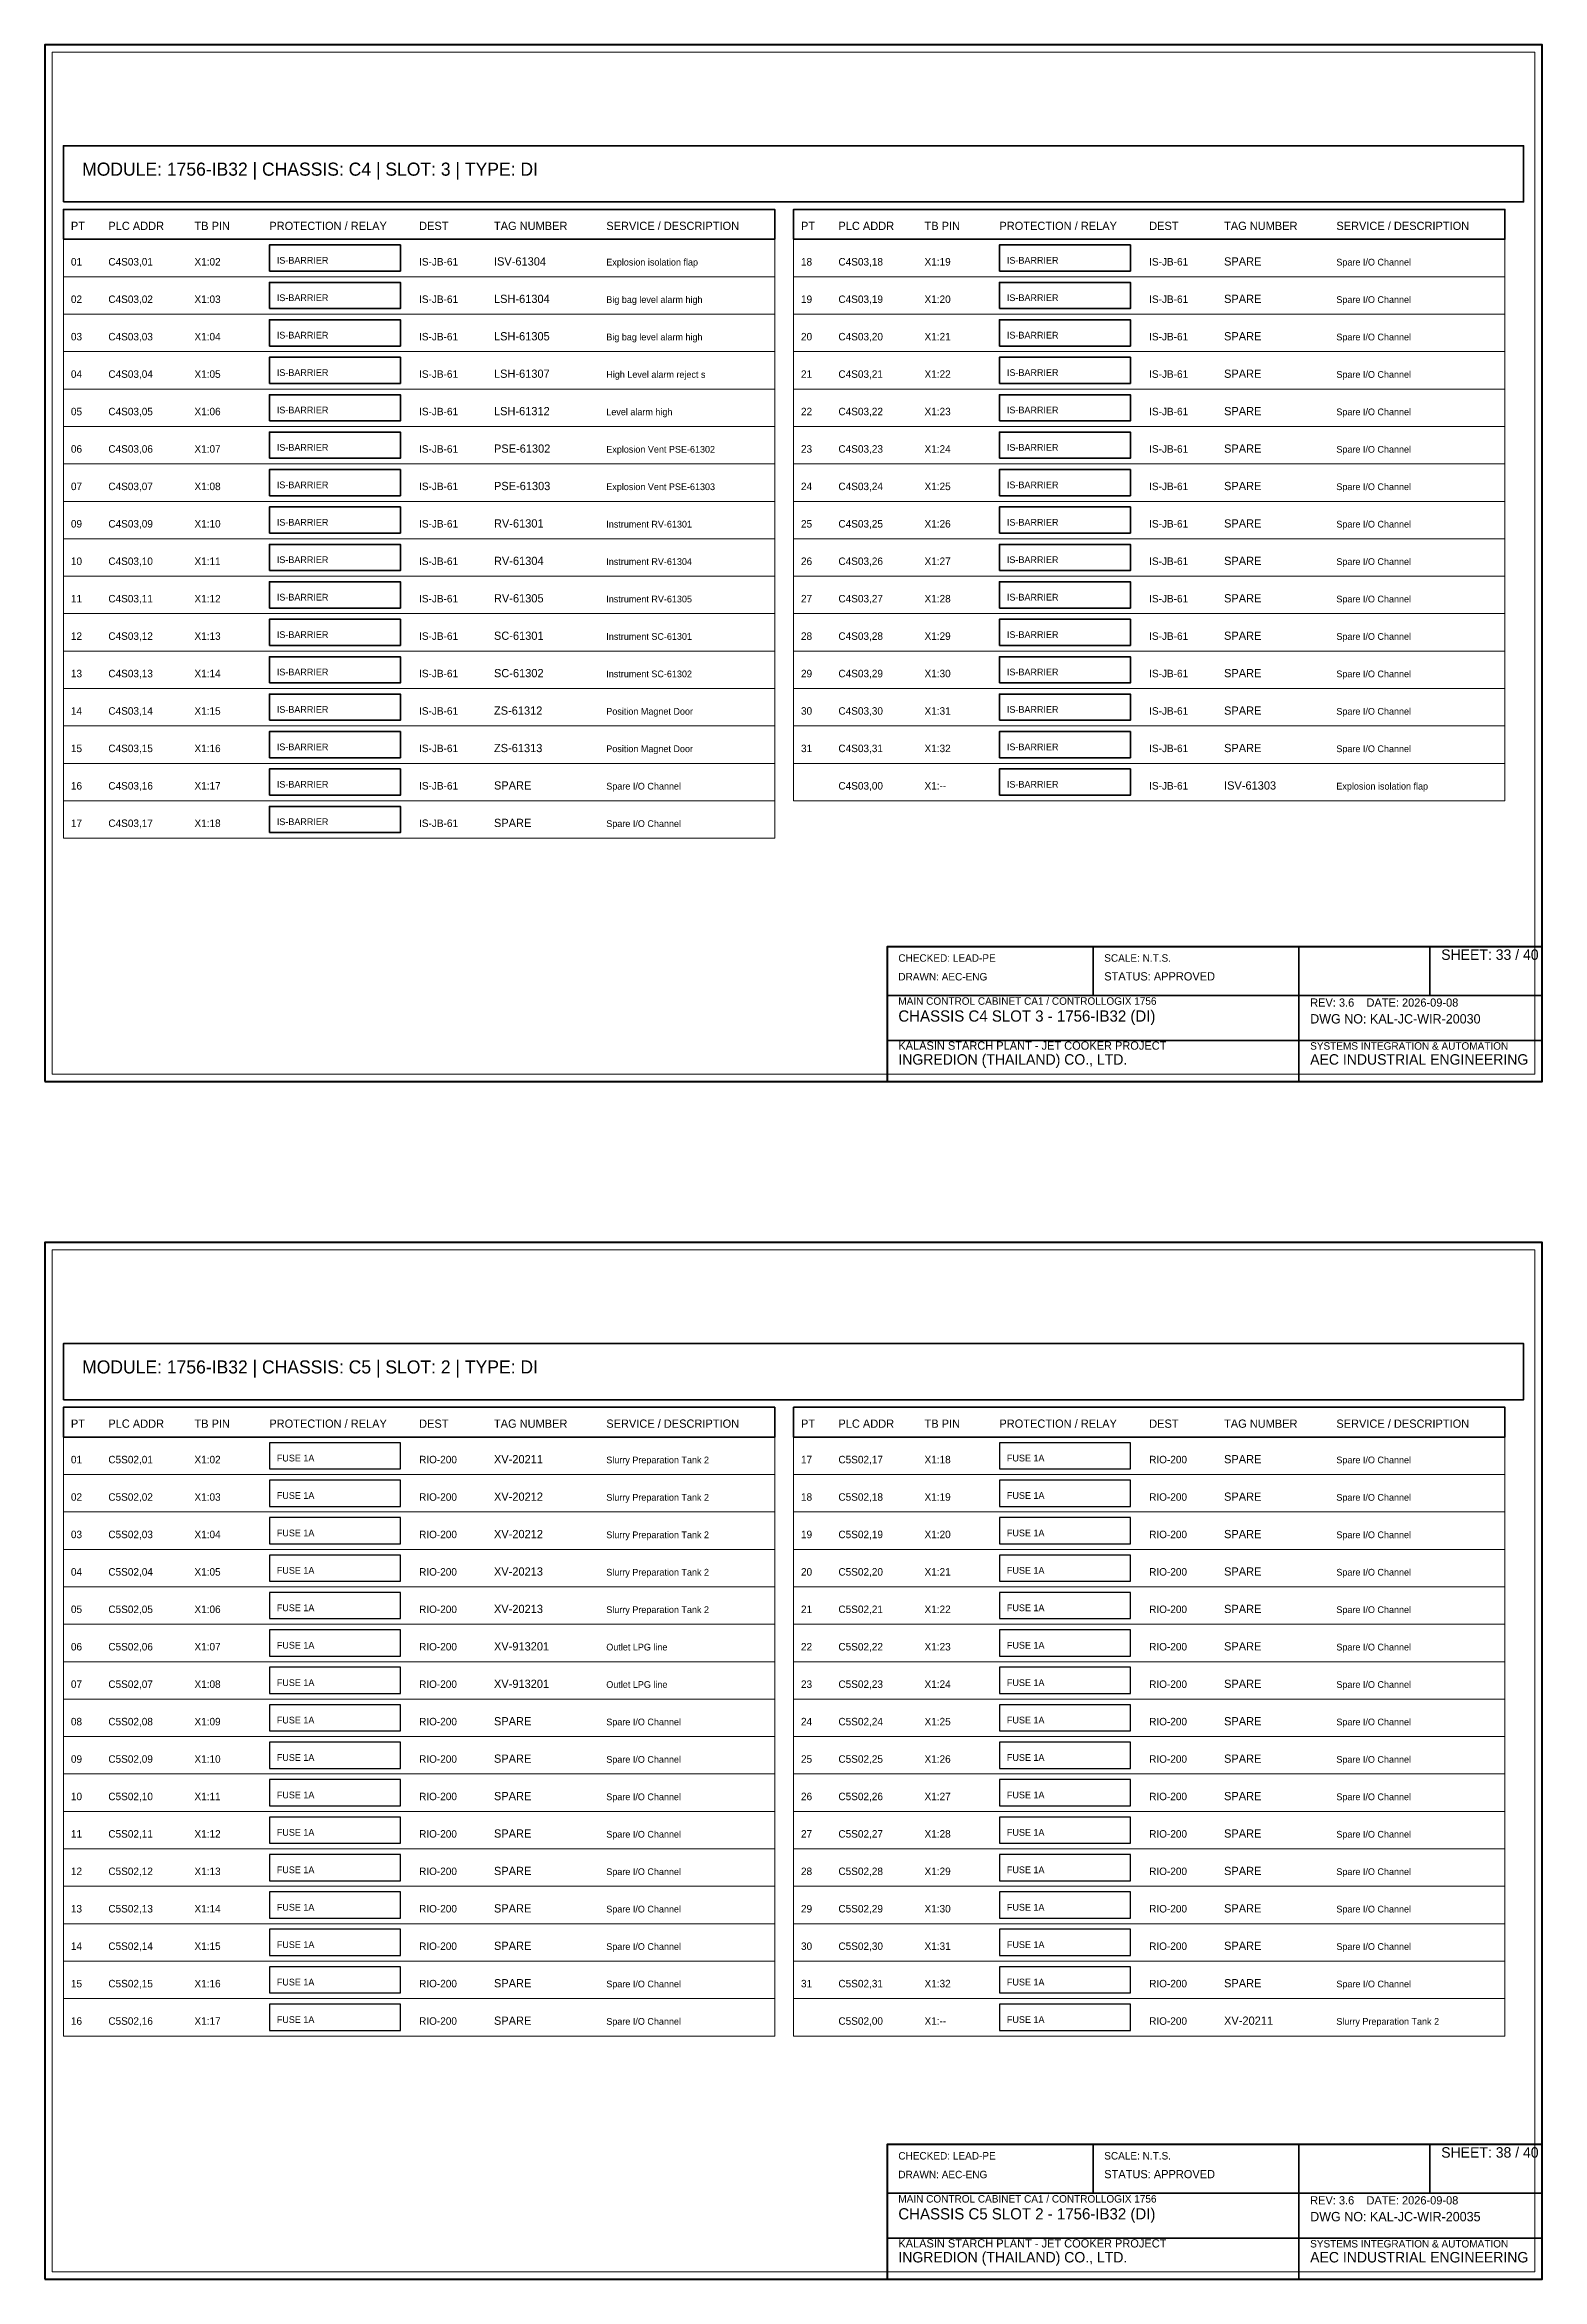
# Model space of a CAD drawing. Header units: millimetres. Extents: x 0 to 2200, y -2240 to 277.
# Drawn here: x 900 to 1300, y -2240 to -1643 of the extents above; entities that cross this region are included whole.
import ezdxf

# ---------------------------------------------------------------- set-up
doc = ezdxf.new("R2010")
doc.units = ezdxf.units.MM
for name, color, linetype, lineweight in [('0_BORDER', 7, 'Continuous', 70), ('0_TITLE_BLOCK', 4, 'Continuous', 35), ('IE-CABLE', 6, 'Continuous', 25), ('IE-EQUIP', 2, 'Continuous', 35), ('IE-WIRE', 1, 'Continuous', 25), ('IS_BARRIERS', 140, 'Continuous', 35), ('NOTATIONS', 8, 'Continuous', 18), ('TER', 3, 'Continuous', 35), ('TEXTS', 7, 'Continuous', 25)]:
    doc.layers.add(name, color=color, linetype=linetype, lineweight=lineweight)

msp = doc.modelspace()

# ---------------------------------------------------------------- linework, layer by layer
at = {"layer": '0_BORDER'}
for points in [[(900, -1920), (1300, -1920), (1300, -1643), (900, -1643)], [(1125, -1920), (1300, -1920), (1300, -1884), (1125, -1884)], [(900, -2240), (1300, -2240), (1300, -1963), (900, -1963)], [(1125, -2240), (1300, -2240), (1300, -2204), (1125, -2204)]]:
    msp.add_lwpolyline(points, close=True, dxfattribs=at)
at = {"layer": '0_TITLE_BLOCK'}
for p, q in [((1180, -1897), (1180, -1884)), ((1235, -1897), (1235, -1884)), ((1270, -1897), (1270, -1884)), ((1125, -1897), (1300, -1897)), ((1235, -1920), (1235, -1897)), ((1125, -1909), (1300, -1909)), ((1180, -2217), (1180, -2204)), ((1235, -2217), (1235, -2204)), ((1270, -2217), (1270, -2204)), ((1125, -2217), (1300, -2217)), ((1235, -2240), (1235, -2217)), ((1125, -2229), (1300, -2229))]:
    msp.add_line(p, q, dxfattribs=at)
for points in [[(905, -1695), (1095, -1695), (1095, -1687), (905, -1687)], [(1100, -1695), (1290, -1695), (1290, -1687), (1100, -1687)], [(905, -2015), (1095, -2015), (1095, -2007), (905, -2007)], [(1100, -2015), (1290, -2015), (1290, -2007), (1100, -2007)]]:
    msp.add_lwpolyline(points, close=True, dxfattribs=at)
at = {"layer": 'IE-EQUIP'}
for points in [[(905, -1685), (1295, -1685), (1295, -1670), (905, -1670)], [(905, -2005), (1295, -2005), (1295, -1990), (905, -1990)]]:
    msp.add_lwpolyline(points, close=True, dxfattribs=at)
at = {"layer": 'IE-WIRE'}
for points in [[(960, -2023.5), (995, -2023.5), (995, -2016.5), (960, -2016.5)], [(1155, -2023.5), (1190, -2023.5), (1190, -2016.5), (1155, -2016.5)], [(960, -2033.5), (995, -2033.5), (995, -2026.5), (960, -2026.5)], [(1155, -2033.5), (1190, -2033.5), (1190, -2026.5), (1155, -2026.5)], [(960, -2043.5), (995, -2043.5), (995, -2036.5), (960, -2036.5)], [(1155, -2043.5), (1190, -2043.5), (1190, -2036.5), (1155, -2036.5)], [(960, -2053.5), (995, -2053.5), (995, -2046.5), (960, -2046.5)], [(1155, -2053.5), (1190, -2053.5), (1190, -2046.5), (1155, -2046.5)], [(960, -2063.5), (995, -2063.5), (995, -2056.5), (960, -2056.5)], [(1155, -2063.5), (1190, -2063.5), (1190, -2056.5), (1155, -2056.5)], [(960, -2073.5), (995, -2073.5), (995, -2066.5), (960, -2066.5)], [(1155, -2073.5), (1190, -2073.5), (1190, -2066.5), (1155, -2066.5)], [(960, -2083.5), (995, -2083.5), (995, -2076.5), (960, -2076.5)], [(1155, -2083.5), (1190, -2083.5), (1190, -2076.5), (1155, -2076.5)], [(960, -2093.5), (995, -2093.5), (995, -2086.5), (960, -2086.5)], [(1155, -2093.5), (1190, -2093.5), (1190, -2086.5), (1155, -2086.5)], [(960, -2103.5), (995, -2103.5), (995, -2096.5), (960, -2096.5)], [(1155, -2103.5), (1190, -2103.5), (1190, -2096.5), (1155, -2096.5)], [(960, -2113.5), (995, -2113.5), (995, -2106.5), (960, -2106.5)], [(1155, -2113.5), (1190, -2113.5), (1190, -2106.5), (1155, -2106.5)], [(960, -2123.5), (995, -2123.5), (995, -2116.5), (960, -2116.5)], [(1155, -2123.5), (1190, -2123.5), (1190, -2116.5), (1155, -2116.5)], [(960, -2133.5), (995, -2133.5), (995, -2126.5), (960, -2126.5)], [(1155, -2133.5), (1190, -2133.5), (1190, -2126.5), (1155, -2126.5)], [(960, -2143.5), (995, -2143.5), (995, -2136.5), (960, -2136.5)], [(1155, -2143.5), (1190, -2143.5), (1190, -2136.5), (1155, -2136.5)], [(960, -2153.5), (995, -2153.5), (995, -2146.5), (960, -2146.5)], [(1155, -2153.5), (1190, -2153.5), (1190, -2146.5), (1155, -2146.5)], [(960, -2163.5), (995, -2163.5), (995, -2156.5), (960, -2156.5)], [(1155, -2163.5), (1190, -2163.5), (1190, -2156.5), (1155, -2156.5)], [(960, -2173.5), (995, -2173.5), (995, -2166.5), (960, -2166.5)], [(1155, -2173.5), (1190, -2173.5), (1190, -2166.5), (1155, -2166.5)]]:
    msp.add_lwpolyline(points, close=True, dxfattribs=at)
at = {"layer": 'IS_BARRIERS'}
for points in [[(960, -1703.5), (995, -1703.5), (995, -1696.5), (960, -1696.5)], [(1155, -1703.5), (1190, -1703.5), (1190, -1696.5), (1155, -1696.5)], [(960, -1713.5), (995, -1713.5), (995, -1706.5), (960, -1706.5)], [(1155, -1713.5), (1190, -1713.5), (1190, -1706.5), (1155, -1706.5)], [(960, -1723.5), (995, -1723.5), (995, -1716.5), (960, -1716.5)], [(1155, -1723.5), (1190, -1723.5), (1190, -1716.5), (1155, -1716.5)], [(960, -1733.5), (995, -1733.5), (995, -1726.5), (960, -1726.5)], [(1155, -1733.5), (1190, -1733.5), (1190, -1726.5), (1155, -1726.5)], [(960, -1743.5), (995, -1743.5), (995, -1736.5), (960, -1736.5)], [(1155, -1743.5), (1190, -1743.5), (1190, -1736.5), (1155, -1736.5)], [(960, -1753.5), (995, -1753.5), (995, -1746.5), (960, -1746.5)], [(1155, -1753.5), (1190, -1753.5), (1190, -1746.5), (1155, -1746.5)], [(960, -1763.5), (995, -1763.5), (995, -1756.5), (960, -1756.5)], [(1155, -1763.5), (1190, -1763.5), (1190, -1756.5), (1155, -1756.5)], [(960, -1773.5), (995, -1773.5), (995, -1766.5), (960, -1766.5)], [(1155, -1773.5), (1190, -1773.5), (1190, -1766.5), (1155, -1766.5)], [(960, -1783.5), (995, -1783.5), (995, -1776.5), (960, -1776.5)], [(1155, -1783.5), (1190, -1783.5), (1190, -1776.5), (1155, -1776.5)], [(960, -1793.5), (995, -1793.5), (995, -1786.5), (960, -1786.5)], [(1155, -1793.5), (1190, -1793.5), (1190, -1786.5), (1155, -1786.5)], [(960, -1803.5), (995, -1803.5), (995, -1796.5), (960, -1796.5)], [(1155, -1803.5), (1190, -1803.5), (1190, -1796.5), (1155, -1796.5)], [(960, -1813.5), (995, -1813.5), (995, -1806.5), (960, -1806.5)], [(1155, -1813.5), (1190, -1813.5), (1190, -1806.5), (1155, -1806.5)], [(960, -1823.5), (995, -1823.5), (995, -1816.5), (960, -1816.5)], [(1155, -1823.5), (1190, -1823.5), (1190, -1816.5), (1155, -1816.5)], [(960, -1833.5), (995, -1833.5), (995, -1826.5), (960, -1826.5)], [(1155, -1833.5), (1190, -1833.5), (1190, -1826.5), (1155, -1826.5)], [(960, -1843.5), (995, -1843.5), (995, -1836.5), (960, -1836.5)], [(1155, -1843.5), (1190, -1843.5), (1190, -1836.5), (1155, -1836.5)], [(960, -1853.5), (995, -1853.5), (995, -1846.5), (960, -1846.5)]]:
    msp.add_lwpolyline(points, close=True, dxfattribs=at)
at = {"layer": 'NOTATIONS'}
for points in [[(902, -1918), (1298, -1918), (1298, -1645), (902, -1645)], [(905, -1705), (1095, -1705), (1095, -1695), (905, -1695)], [(1100, -1705), (1290, -1705), (1290, -1695), (1100, -1695)], [(905, -1715), (1095, -1715), (1095, -1705), (905, -1705)], [(1100, -1715), (1290, -1715), (1290, -1705), (1100, -1705)], [(905, -1725), (1095, -1725), (1095, -1715), (905, -1715)], [(1100, -1725), (1290, -1725), (1290, -1715), (1100, -1715)], [(905, -1735), (1095, -1735), (1095, -1725), (905, -1725)], [(1100, -1735), (1290, -1735), (1290, -1725), (1100, -1725)], [(905, -1745), (1095, -1745), (1095, -1735), (905, -1735)], [(1100, -1745), (1290, -1745), (1290, -1735), (1100, -1735)], [(905, -1755), (1095, -1755), (1095, -1745), (905, -1745)], [(1100, -1755), (1290, -1755), (1290, -1745), (1100, -1745)], [(905, -1765), (1095, -1765), (1095, -1755), (905, -1755)], [(1100, -1765), (1290, -1765), (1290, -1755), (1100, -1755)], [(905, -1775), (1095, -1775), (1095, -1765), (905, -1765)], [(1100, -1775), (1290, -1775), (1290, -1765), (1100, -1765)], [(905, -1785), (1095, -1785), (1095, -1775), (905, -1775)], [(1100, -1785), (1290, -1785), (1290, -1775), (1100, -1775)], [(905, -1795), (1095, -1795), (1095, -1785), (905, -1785)], [(1100, -1795), (1290, -1795), (1290, -1785), (1100, -1785)], [(905, -1805), (1095, -1805), (1095, -1795), (905, -1795)], [(1100, -1805), (1290, -1805), (1290, -1795), (1100, -1795)], [(905, -1815), (1095, -1815), (1095, -1805), (905, -1805)], [(1100, -1815), (1290, -1815), (1290, -1805), (1100, -1805)], [(905, -1825), (1095, -1825), (1095, -1815), (905, -1815)], [(1100, -1825), (1290, -1825), (1290, -1815), (1100, -1815)], [(905, -1835), (1095, -1835), (1095, -1825), (905, -1825)], [(1100, -1835), (1290, -1835), (1290, -1825), (1100, -1825)], [(905, -1845), (1095, -1845), (1095, -1835), (905, -1835)], [(1100, -1845), (1290, -1845), (1290, -1835), (1100, -1835)], [(905, -1855), (1095, -1855), (1095, -1845), (905, -1845)], [(902, -2238), (1298, -2238), (1298, -1965), (902, -1965)], [(905, -2025), (1095, -2025), (1095, -2015), (905, -2015)], [(1100, -2025), (1290, -2025), (1290, -2015), (1100, -2015)], [(905, -2035), (1095, -2035), (1095, -2025), (905, -2025)], [(1100, -2035), (1290, -2035), (1290, -2025), (1100, -2025)], [(905, -2045), (1095, -2045), (1095, -2035), (905, -2035)], [(1100, -2045), (1290, -2045), (1290, -2035), (1100, -2035)], [(905, -2055), (1095, -2055), (1095, -2045), (905, -2045)], [(1100, -2055), (1290, -2055), (1290, -2045), (1100, -2045)], [(905, -2065), (1095, -2065), (1095, -2055), (905, -2055)], [(1100, -2065), (1290, -2065), (1290, -2055), (1100, -2055)], [(905, -2075), (1095, -2075), (1095, -2065), (905, -2065)], [(1100, -2075), (1290, -2075), (1290, -2065), (1100, -2065)], [(905, -2085), (1095, -2085), (1095, -2075), (905, -2075)], [(1100, -2085), (1290, -2085), (1290, -2075), (1100, -2075)], [(905, -2095), (1095, -2095), (1095, -2085), (905, -2085)], [(1100, -2095), (1290, -2095), (1290, -2085), (1100, -2085)], [(905, -2105), (1095, -2105), (1095, -2095), (905, -2095)], [(1100, -2105), (1290, -2105), (1290, -2095), (1100, -2095)], [(905, -2115), (1095, -2115), (1095, -2105), (905, -2105)], [(1100, -2115), (1290, -2115), (1290, -2105), (1100, -2105)], [(905, -2125), (1095, -2125), (1095, -2115), (905, -2115)], [(1100, -2125), (1290, -2125), (1290, -2115), (1100, -2115)], [(905, -2135), (1095, -2135), (1095, -2125), (905, -2125)], [(1100, -2135), (1290, -2135), (1290, -2125), (1100, -2125)], [(905, -2145), (1095, -2145), (1095, -2135), (905, -2135)], [(1100, -2145), (1290, -2145), (1290, -2135), (1100, -2135)], [(905, -2155), (1095, -2155), (1095, -2145), (905, -2145)], [(1100, -2155), (1290, -2155), (1290, -2145), (1100, -2145)], [(905, -2165), (1095, -2165), (1095, -2155), (905, -2155)], [(1100, -2165), (1290, -2165), (1290, -2155), (1100, -2155)], [(905, -2175), (1095, -2175), (1095, -2165), (905, -2165)], [(1100, -2175), (1290, -2175), (1290, -2165), (1100, -2165)]]:
    msp.add_lwpolyline(points, close=True, dxfattribs=at)

# ---------------------------------------------------------------- texts
at = {"layer": '0_TITLE_BLOCK'}
for s, height, p in [('MODULE: 1756-IB32 | CHASSIS: C4 | SLOT: 3 | TYPE: DI', 3.5, (910, -1678)), ('PT', 2.2, (907, -1692.5)), ('PLC ADDR', 2.2, (917, -1692.5)), ('TB PIN', 2.2, (940, -1692.5)), ('PROTECTION / RELAY', 2.2, (960, -1692.5)), ('DEST', 2.2, (1000, -1692.5)), ('TAG NUMBER', 2.2, (1020, -1692.5)), ('SERVICE / DESCRIPTION', 2.2, (1050, -1692.5)), ('PT', 2.2, (1102, -1692.5)), ('PLC ADDR', 2.2, (1112, -1692.5)), ('TB PIN', 2.2, (1135, -1692.5)), ('PROTECTION / RELAY', 2.2, (1155, -1692.5)), ('DEST', 2.2, (1195, -1692.5)), ('TAG NUMBER', 2.2, (1215, -1692.5)), ('SERVICE / DESCRIPTION', 2.2, (1245, -1692.5)), ('SHEET: 33 / 40', 2.8, (1273, -1887.5)), ('STATUS: APPROVED', 2.2, (1183, -1893)), ('CHASSIS C4 SLOT 3 - 1756-IB32 (DI)', 3, (1128, -1904)), ('INGREDION (THAILAND) CO., LTD.', 2.8, (1128, -1915.5)), ('AEC INDUSTRIAL ENGINEERING', 2.8, (1238, -1915.5)), ('MODULE: 1756-IB32 | CHASSIS: C5 | SLOT: 2 | TYPE: DI', 3.5, (910, -1998)), ('PT', 2.2, (907, -2012.5)), ('PLC ADDR', 2.2, (917, -2012.5)), ('TB PIN', 2.2, (940, -2012.5)), ('PROTECTION / RELAY', 2.2, (960, -2012.5)), ('DEST', 2.2, (1000, -2012.5)), ('TAG NUMBER', 2.2, (1020, -2012.5)), ('SERVICE / DESCRIPTION', 2.2, (1050, -2012.5)), ('PT', 2.2, (1102, -2012.5)), ('PLC ADDR', 2.2, (1112, -2012.5)), ('TB PIN', 2.2, (1135, -2012.5)), ('PROTECTION / RELAY', 2.2, (1155, -2012.5)), ('DEST', 2.2, (1195, -2012.5)), ('TAG NUMBER', 2.2, (1215, -2012.5)), ('SERVICE / DESCRIPTION', 2.2, (1245, -2012.5)), ('SHEET: 38 / 40', 2.8, (1273, -2207.5)), ('STATUS: APPROVED', 2.2, (1183, -2213)), ('CHASSIS C5 SLOT 2 - 1756-IB32 (DI)', 3, (1128, -2224)), ('INGREDION (THAILAND) CO., LTD.', 2.8, (1128, -2235.5)), ('AEC INDUSTRIAL ENGINEERING', 2.8, (1238, -2235.5))]:
    msp.add_text(s, height=height, dxfattribs=at).set_placement(p)
at = {"layer": 'IE-CABLE'}
for s, p in [('IS-JB-61', (1000, -1702)), ('IS-JB-61', (1195, -1702)), ('IS-JB-61', (1000, -1712)), ('IS-JB-61', (1195, -1712)), ('IS-JB-61', (1000, -1722)), ('IS-JB-61', (1195, -1722)), ('IS-JB-61', (1000, -1732)), ('IS-JB-61', (1195, -1732)), ('IS-JB-61', (1000, -1742)), ('IS-JB-61', (1195, -1742)), ('IS-JB-61', (1000, -1752)), ('IS-JB-61', (1195, -1752)), ('IS-JB-61', (1000, -1762)), ('IS-JB-61', (1195, -1762)), ('IS-JB-61', (1000, -1772)), ('IS-JB-61', (1195, -1772)), ('IS-JB-61', (1000, -1782)), ('IS-JB-61', (1195, -1782)), ('IS-JB-61', (1000, -1792)), ('IS-JB-61', (1195, -1792)), ('IS-JB-61', (1000, -1802)), ('IS-JB-61', (1195, -1802)), ('IS-JB-61', (1000, -1812)), ('IS-JB-61', (1195, -1812)), ('IS-JB-61', (1000, -1822)), ('IS-JB-61', (1195, -1822)), ('IS-JB-61', (1000, -1832)), ('IS-JB-61', (1195, -1832)), ('IS-JB-61', (1000, -1842)), ('IS-JB-61', (1195, -1842)), ('IS-JB-61', (1000, -1852)), ('RIO-200', (1000, -2022)), ('RIO-200', (1195, -2022)), ('RIO-200', (1000, -2032)), ('RIO-200', (1195, -2032)), ('RIO-200', (1000, -2042)), ('RIO-200', (1195, -2042)), ('RIO-200', (1000, -2052)), ('RIO-200', (1195, -2052)), ('RIO-200', (1000, -2062)), ('RIO-200', (1195, -2062)), ('RIO-200', (1000, -2072)), ('RIO-200', (1195, -2072)), ('RIO-200', (1000, -2082)), ('RIO-200', (1195, -2082)), ('RIO-200', (1000, -2092)), ('RIO-200', (1195, -2092)), ('RIO-200', (1000, -2102)), ('RIO-200', (1195, -2102)), ('RIO-200', (1000, -2112)), ('RIO-200', (1195, -2112)), ('RIO-200', (1000, -2122)), ('RIO-200', (1195, -2122)), ('RIO-200', (1000, -2132)), ('RIO-200', (1195, -2132)), ('RIO-200', (1000, -2142)), ('RIO-200', (1195, -2142)), ('RIO-200', (1000, -2152)), ('RIO-200', (1195, -2152)), ('RIO-200', (1000, -2162)), ('RIO-200', (1195, -2162)), ('RIO-200', (1000, -2172)), ('RIO-200', (1195, -2172))]:
    msp.add_text(s, height=2, dxfattribs=at).set_placement(p)
at = {"layer": 'IE-WIRE'}
for p in [(962, -2021.5), (1157, -2021.5), (962, -2031.5), (1157, -2031.5), (962, -2041.5), (1157, -2041.5), (962, -2051.5), (1157, -2051.5), (962, -2061.5), (1157, -2061.5), (962, -2071.5), (1157, -2071.5), (962, -2081.5), (1157, -2081.5), (962, -2091.5), (1157, -2091.5), (962, -2101.5), (1157, -2101.5), (962, -2111.5), (1157, -2111.5), (962, -2121.5), (1157, -2121.5), (962, -2131.5), (1157, -2131.5), (962, -2141.5), (1157, -2141.5), (962, -2151.5), (1157, -2151.5), (962, -2161.5), (1157, -2161.5), (962, -2171.5), (1157, -2171.5)]:
    msp.add_text('FUSE 1A', height=1.8, dxfattribs=at).set_placement(p)
at = {"layer": 'IS_BARRIERS'}
for p in [(962, -1701.5), (1157, -1701.5), (962, -1711.5), (1157, -1711.5), (962, -1721.5), (1157, -1721.5), (962, -1731.5), (1157, -1731.5), (962, -1741.5), (1157, -1741.5), (962, -1751.5), (1157, -1751.5), (962, -1761.5), (1157, -1761.5), (962, -1771.5), (1157, -1771.5), (962, -1781.5), (1157, -1781.5), (962, -1791.5), (1157, -1791.5), (962, -1801.5), (1157, -1801.5), (962, -1811.5), (1157, -1811.5), (962, -1821.5), (1157, -1821.5), (962, -1831.5), (1157, -1831.5), (962, -1841.5), (1157, -1841.5), (962, -1851.5)]:
    msp.add_text('IS-BARRIER', height=1.8, dxfattribs=at).set_placement(p)
at = {"layer": 'TER'}
for s, p in [('X1:02', (940, -1702)), ('X1:19', (1135, -1702)), ('X1:03', (940, -1712)), ('X1:20', (1135, -1712)), ('X1:04', (940, -1722)), ('X1:21', (1135, -1722)), ('X1:05', (940, -1732)), ('X1:22', (1135, -1732)), ('X1:06', (940, -1742)), ('X1:23', (1135, -1742)), ('X1:07', (940, -1752)), ('X1:24', (1135, -1752)), ('X1:08', (940, -1762)), ('X1:25', (1135, -1762)), ('X1:10', (940, -1772)), ('X1:26', (1135, -1772)), ('X1:11', (940, -1782)), ('X1:27', (1135, -1782)), ('X1:12', (940, -1792)), ('X1:28', (1135, -1792)), ('X1:13', (940, -1802)), ('X1:29', (1135, -1802)), ('X1:14', (940, -1812)), ('X1:30', (1135, -1812)), ('X1:15', (940, -1822)), ('X1:31', (1135, -1822)), ('X1:16', (940, -1832)), ('X1:32', (1135, -1832)), ('X1:17', (940, -1842)), ('X1:--', (1135, -1842)), ('X1:18', (940, -1852)), ('X1:02', (940, -2022)), ('X1:18', (1135, -2022)), ('X1:03', (940, -2032)), ('X1:19', (1135, -2032)), ('X1:04', (940, -2042)), ('X1:20', (1135, -2042)), ('X1:05', (940, -2052)), ('X1:21', (1135, -2052)), ('X1:06', (940, -2062)), ('X1:22', (1135, -2062)), ('X1:07', (940, -2072)), ('X1:23', (1135, -2072)), ('X1:08', (940, -2082)), ('X1:24', (1135, -2082)), ('X1:09', (940, -2092)), ('X1:25', (1135, -2092)), ('X1:10', (940, -2102)), ('X1:26', (1135, -2102)), ('X1:11', (940, -2112)), ('X1:27', (1135, -2112)), ('X1:12', (940, -2122)), ('X1:28', (1135, -2122)), ('X1:13', (940, -2132)), ('X1:29', (1135, -2132)), ('X1:14', (940, -2142)), ('X1:30', (1135, -2142)), ('X1:15', (940, -2152)), ('X1:31', (1135, -2152)), ('X1:16', (940, -2162)), ('X1:32', (1135, -2162)), ('X1:17', (940, -2172)), ('X1:--', (1135, -2172))]:
    msp.add_text(s, height=2, dxfattribs=at).set_placement(p)
at = {"layer": 'TEXTS'}
for s, height, p in [('01', 2, (907, -1702)), ('C4S03,01', 2, (917, -1702)), ('ISV-61304', 2.2, (1020, -1702)), ('Explosion isolation flap ', 1.8, (1050, -1702)), ('18', 2, (1102, -1702)), ('C4S03,18', 2, (1112, -1702)), ('SPARE', 2.2, (1215, -1702)), ('Spare I/O Channel', 1.8, (1245, -1702)), ('02', 2, (907, -1712)), ('C4S03,02', 2, (917, -1712)), ('LSH-61304', 2.2, (1020, -1712)), ('Big bag level alarm high', 1.8, (1050, -1712)), ('19', 2, (1102, -1712)), ('C4S03,19', 2, (1112, -1712)), ('SPARE', 2.2, (1215, -1712)), ('Spare I/O Channel', 1.8, (1245, -1712)), ('03', 2, (907, -1722)), ('C4S03,03', 2, (917, -1722)), ('LSH-61305', 2.2, (1020, -1722)), ('Big bag level alarm high', 1.8, (1050, -1722)), ('20', 2, (1102, -1722)), ('C4S03,20', 2, (1112, -1722)), ('SPARE', 2.2, (1215, -1722)), ('Spare I/O Channel', 1.8, (1245, -1722)), ('04', 2, (907, -1732)), ('C4S03,04', 2, (917, -1732)), ('LSH-61307', 2.2, (1020, -1732)), ('High Level alarm reject s', 1.8, (1050, -1732)), ('21', 2, (1102, -1732)), ('C4S03,21', 2, (1112, -1732)), ('SPARE', 2.2, (1215, -1732)), ('Spare I/O Channel', 1.8, (1245, -1732)), ('05', 2, (907, -1742)), ('C4S03,05', 2, (917, -1742)), ('LSH-61312', 2.2, (1020, -1742)), ('Level alarm high', 1.8, (1050, -1742)), ('22', 2, (1102, -1742)), ('C4S03,22', 2, (1112, -1742)), ('SPARE', 2.2, (1215, -1742)), ('Spare I/O Channel', 1.8, (1245, -1742)), ('06', 2, (907, -1752)), ('C4S03,06', 2, (917, -1752)), ('PSE-61302', 2.2, (1020, -1752)), ('Explosion Vent PSE-61302', 1.8, (1050, -1752)), ('23', 2, (1102, -1752)), ('C4S03,23', 2, (1112, -1752)), ('SPARE', 2.2, (1215, -1752)), ('Spare I/O Channel', 1.8, (1245, -1752)), ('07', 2, (907, -1762)), ('C4S03,07', 2, (917, -1762)), ('PSE-61303', 2.2, (1020, -1762)), ('Explosion Vent PSE-61303', 1.8, (1050, -1762)), ('24', 2, (1102, -1762)), ('C4S03,24', 2, (1112, -1762)), ('SPARE', 2.2, (1215, -1762)), ('Spare I/O Channel', 1.8, (1245, -1762)), ('09', 2, (907, -1772)), ('C4S03,09', 2, (917, -1772)), ('RV-61301', 2.2, (1020, -1772)), ('Instrument RV-61301', 1.8, (1050, -1772)), ('25', 2, (1102, -1772)), ('C4S03,25', 2, (1112, -1772)), ('SPARE', 2.2, (1215, -1772)), ('Spare I/O Channel', 1.8, (1245, -1772)), ('10', 2, (907, -1782)), ('C4S03,10', 2, (917, -1782)), ('RV-61304', 2.2, (1020, -1782)), ('Instrument RV-61304', 1.8, (1050, -1782)), ('26', 2, (1102, -1782)), ('C4S03,26', 2, (1112, -1782)), ('SPARE', 2.2, (1215, -1782)), ('Spare I/O Channel', 1.8, (1245, -1782)), ('11', 2, (907, -1792)), ('C4S03,11', 2, (917, -1792)), ('RV-61305', 2.2, (1020, -1792)), ('Instrument RV-61305', 1.8, (1050, -1792)), ('27', 2, (1102, -1792)), ('C4S03,27', 2, (1112, -1792)), ('SPARE', 2.2, (1215, -1792)), ('Spare I/O Channel', 1.8, (1245, -1792)), ('12', 2, (907, -1802)), ('C4S03,12', 2, (917, -1802)), ('SC-61301', 2.2, (1020, -1802)), ('Instrument SC-61301', 1.8, (1050, -1802)), ('28', 2, (1102, -1802)), ('C4S03,28', 2, (1112, -1802)), ('SPARE', 2.2, (1215, -1802)), ('Spare I/O Channel', 1.8, (1245, -1802)), ('13', 2, (907, -1812)), ('C4S03,13', 2, (917, -1812)), ('SC-61302', 2.2, (1020, -1812)), ('Instrument SC-61302', 1.8, (1050, -1812)), ('29', 2, (1102, -1812)), ('C4S03,29', 2, (1112, -1812)), ('SPARE', 2.2, (1215, -1812)), ('Spare I/O Channel', 1.8, (1245, -1812)), ('14', 2, (907, -1822)), ('C4S03,14', 2, (917, -1822)), ('ZS-61312', 2.2, (1020, -1822)), ('Position Magnet Door', 1.8, (1050, -1822)), ('30', 2, (1102, -1822)), ('C4S03,30', 2, (1112, -1822)), ('SPARE', 2.2, (1215, -1822)), ('Spare I/O Channel', 1.8, (1245, -1822)), ('15', 2, (907, -1832)), ('C4S03,15', 2, (917, -1832)), ('ZS-61313', 2.2, (1020, -1832)), ('Position Magnet Door', 1.8, (1050, -1832)), ('31', 2, (1102, -1832)), ('C4S03,31', 2, (1112, -1832)), ('SPARE', 2.2, (1215, -1832)), ('Spare I/O Channel', 1.8, (1245, -1832)), ('16', 2, (907, -1842)), ('C4S03,16', 2, (917, -1842)), ('SPARE', 2.2, (1020, -1842)), ('Spare I/O Channel', 1.8, (1050, -1842)), ('C4S03,00', 2, (1112, -1842)), ('ISV-61303', 2.2, (1215, -1842)), ('Explosion isolation flap ', 1.8, (1245, -1842)), ('17', 2, (907, -1852)), ('C4S03,17', 2, (917, -1852)), ('SPARE', 2.2, (1020, -1852)), ('Spare I/O Channel', 1.8, (1050, -1852)), ('CHECKED: LEAD-PE', 2, (1128, -1888)), ('SCALE: N.T.S.', 2, (1183, -1888)), ('DRAWN: AEC-ENG', 2, (1128, -1893)), ('MAIN CONTROL CABINET CA1 / CONTROLLOGIX 1756', 2, (1128, -1899.5)), ('REV: 3.6    DATE: 2026-09-08', 2.2, (1238, -1900)), ('DWG NO: KAL-JC-WIR-20030', 2.5, (1238, -1904.5)), ('KALASIN STARCH PLANT - JET COOKER PROJECT', 2.2, (1128, -1911.5)), ('SYSTEMS INTEGRATION & AUTOMATION', 2, (1238, -1911.5)), ('01', 2, (907, -2022)), ('C5S02,01', 2, (917, -2022)), ('XV-20211', 2.2, (1020, -2022)), ('Slurry Preparation Tank 2', 1.8, (1050, -2022)), ('17', 2, (1102, -2022)), ('C5S02,17', 2, (1112, -2022)), ('SPARE', 2.2, (1215, -2022)), ('Spare I/O Channel', 1.8, (1245, -2022)), ('XV-20212', 2.2, (1020, -2032)), ('SPARE', 2.2, (1215, -2032)), ('02', 2, (907, -2032)), ('C5S02,02', 2, (917, -2032)), ('Slurry Preparation Tank 2', 1.8, (1050, -2032)), ('18', 2, (1102, -2032)), ('C5S02,18', 2, (1112, -2032)), ('Spare I/O Channel', 1.8, (1245, -2032)), ('03', 2, (907, -2042)), ('C5S02,03', 2, (917, -2042)), ('XV-20212', 2.2, (1020, -2042)), ('Slurry Preparation Tank 2', 1.8, (1050, -2042)), ('19', 2, (1102, -2042)), ('C5S02,19', 2, (1112, -2042)), ('SPARE', 2.2, (1215, -2042)), ('Spare I/O Channel', 1.8, (1245, -2042)), ('04', 2, (907, -2052)), ('C5S02,04', 2, (917, -2052)), ('XV-20213', 2.2, (1020, -2052)), ('Slurry Preparation Tank 2', 1.8, (1050, -2052)), ('20', 2, (1102, -2052)), ('C5S02,20', 2, (1112, -2052)), ('SPARE', 2.2, (1215, -2052)), ('Spare I/O Channel', 1.8, (1245, -2052)), ('05', 2, (907, -2062)), ('C5S02,05', 2, (917, -2062)), ('XV-20213', 2.2, (1020, -2062)), ('Slurry Preparation Tank 2', 1.8, (1050, -2062)), ('21', 2, (1102, -2062)), ('C5S02,21', 2, (1112, -2062)), ('SPARE', 2.2, (1215, -2062)), ('Spare I/O Channel', 1.8, (1245, -2062)), ('06', 2, (907, -2072)), ('C5S02,06', 2, (917, -2072)), ('XV-913201', 2.2, (1020, -2072)), ('Outlet LPG line', 1.8, (1050, -2072)), ('22', 2, (1102, -2072)), ('C5S02,22', 2, (1112, -2072)), ('SPARE', 2.2, (1215, -2072)), ('Spare I/O Channel', 1.8, (1245, -2072)), ('07', 2, (907, -2082)), ('C5S02,07', 2, (917, -2082)), ('XV-913201', 2.2, (1020, -2082)), ('Outlet LPG line', 1.8, (1050, -2082)), ('23', 2, (1102, -2082)), ('C5S02,23', 2, (1112, -2082)), ('SPARE', 2.2, (1215, -2082)), ('Spare I/O Channel', 1.8, (1245, -2082)), ('08', 2, (907, -2092)), ('C5S02,08', 2, (917, -2092)), ('SPARE', 2.2, (1020, -2092)), ('Spare I/O Channel', 1.8, (1050, -2092)), ('24', 2, (1102, -2092)), ('C5S02,24', 2, (1112, -2092)), ('SPARE', 2.2, (1215, -2092)), ('Spare I/O Channel', 1.8, (1245, -2092)), ('09', 2, (907, -2102)), ('C5S02,09', 2, (917, -2102)), ('SPARE', 2.2, (1020, -2102)), ('Spare I/O Channel', 1.8, (1050, -2102)), ('25', 2, (1102, -2102)), ('C5S02,25', 2, (1112, -2102)), ('SPARE', 2.2, (1215, -2102)), ('Spare I/O Channel', 1.8, (1245, -2102)), ('10', 2, (907, -2112)), ('C5S02,10', 2, (917, -2112)), ('SPARE', 2.2, (1020, -2112)), ('Spare I/O Channel', 1.8, (1050, -2112)), ('26', 2, (1102, -2112)), ('C5S02,26', 2, (1112, -2112)), ('SPARE', 2.2, (1215, -2112)), ('Spare I/O Channel', 1.8, (1245, -2112)), ('11', 2, (907, -2122)), ('C5S02,11', 2, (917, -2122)), ('SPARE', 2.2, (1020, -2122)), ('Spare I/O Channel', 1.8, (1050, -2122)), ('27', 2, (1102, -2122)), ('C5S02,27', 2, (1112, -2122)), ('SPARE', 2.2, (1215, -2122)), ('Spare I/O Channel', 1.8, (1245, -2122)), ('12', 2, (907, -2132)), ('C5S02,12', 2, (917, -2132)), ('SPARE', 2.2, (1020, -2132)), ('Spare I/O Channel', 1.8, (1050, -2132)), ('28', 2, (1102, -2132)), ('C5S02,28', 2, (1112, -2132)), ('SPARE', 2.2, (1215, -2132)), ('Spare I/O Channel', 1.8, (1245, -2132)), ('13', 2, (907, -2142)), ('C5S02,13', 2, (917, -2142)), ('SPARE', 2.2, (1020, -2142)), ('Spare I/O Channel', 1.8, (1050, -2142)), ('29', 2, (1102, -2142)), ('C5S02,29', 2, (1112, -2142)), ('SPARE', 2.2, (1215, -2142)), ('Spare I/O Channel', 1.8, (1245, -2142)), ('14', 2, (907, -2152)), ('C5S02,14', 2, (917, -2152)), ('SPARE', 2.2, (1020, -2152)), ('Spare I/O Channel', 1.8, (1050, -2152)), ('30', 2, (1102, -2152)), ('C5S02,30', 2, (1112, -2152)), ('SPARE', 2.2, (1215, -2152)), ('Spare I/O Channel', 1.8, (1245, -2152)), ('15', 2, (907, -2162)), ('C5S02,15', 2, (917, -2162)), ('SPARE', 2.2, (1020, -2162)), ('Spare I/O Channel', 1.8, (1050, -2162)), ('31', 2, (1102, -2162)), ('C5S02,31', 2, (1112, -2162)), ('SPARE', 2.2, (1215, -2162)), ('Spare I/O Channel', 1.8, (1245, -2162)), ('16', 2, (907, -2172)), ('C5S02,16', 2, (917, -2172)), ('SPARE', 2.2, (1020, -2172)), ('Spare I/O Channel', 1.8, (1050, -2172)), ('C5S02,00', 2, (1112, -2172)), ('XV-20211', 2.2, (1215, -2172)), ('Slurry Preparation Tank 2', 1.8, (1245, -2172)), ('CHECKED: LEAD-PE', 2, (1128, -2208)), ('SCALE: N.T.S.', 2, (1183, -2208)), ('DRAWN: AEC-ENG', 2, (1128, -2213)), ('MAIN CONTROL CABINET CA1 / CONTROLLOGIX 1756', 2, (1128, -2219.5)), ('REV: 3.6    DATE: 2026-09-08', 2.2, (1238, -2220)), ('DWG NO: KAL-JC-WIR-20035', 2.5, (1238, -2224.5)), ('KALASIN STARCH PLANT - JET COOKER PROJECT', 2.2, (1128, -2231.5)), ('SYSTEMS INTEGRATION & AUTOMATION', 2, (1238, -2231.5))]:
    msp.add_text(s, height=height, dxfattribs=at).set_placement(p)

doc.saveas('drawing.dxf')
